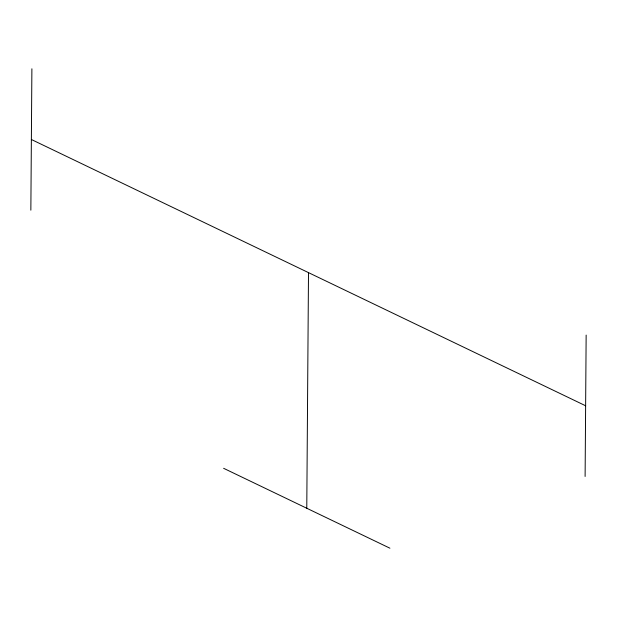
<?xml version="1.0" encoding="UTF-8"?>
<svg xmlns="http://www.w3.org/2000/svg" width="617" height="617" viewBox="0 0 617 617"><rect width="100%" height="100%" fill="white"/><g stroke="black" fill="none" stroke-linecap="round" stroke-linejoin="round"><path stroke-width="0.93" d="M30.85 210.173L31.891 68.803M306.772 508.254L308.5 272.637M585.109 476.463L586.15 335.093M31.367 139.488L585.633 405.778M223.632 468.311L389.913 548.197"/></g></svg>
